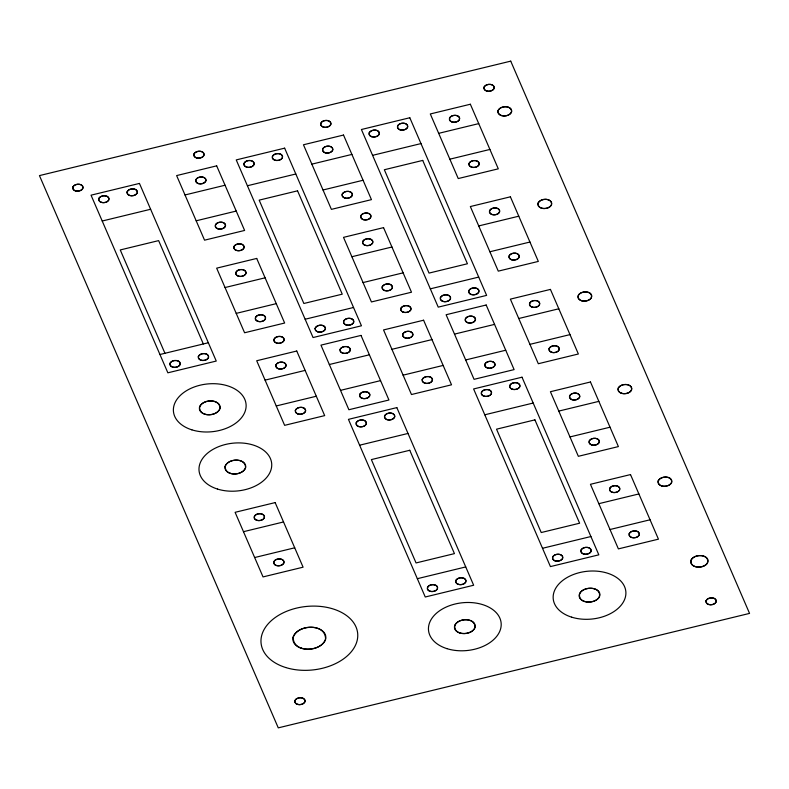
<?xml version="1.0" encoding="UTF-8"?>
<svg xmlns="http://www.w3.org/2000/svg" width="789" height="789" viewBox="0 0 789 789"><rect width="100%" height="100%" fill="white"/><g stroke="black" fill="none" stroke-linecap="round" stroke-linejoin="round"><path stroke-width="1.18" d="M185.001 194.962L225.062 185.228M311.842 164.151L351.894 154.417M438.684 133.341L478.736 123.617M102.215 221.019L150.61 209.263M247.411 185.75L295.816 173.994M372.586 155.344L420.981 143.588M196.175 220.802L236.227 211.067M323.017 189.991L363.068 180.257M449.858 159.181L489.91 149.446M225.043 287.541L265.094 277.817M351.884 256.731L391.936 247.006M478.726 225.93L518.777 216.196M236.217 313.381L276.268 303.647M363.058 282.57L403.11 272.846M489.89 251.76L529.952 242.036M159.94 354.508L208.345 342.751M305.146 319.239L353.541 307.483M430.311 288.843L478.716 277.087M265.074 380.13L305.136 370.396M329.329 364.518L369.39 354.794M391.916 349.32L431.977 339.586M454.503 334.112L494.555 324.387M518.758 318.509L558.809 308.785M276.249 405.96L316.31 396.236M340.503 390.358L380.564 380.623M403.09 375.16L443.142 365.425M465.678 359.952L505.729 350.227M529.932 344.349L569.983 334.615M359.606 445.203L408.012 433.447M484.781 414.797L533.177 403.041M558.799 411.089L598.851 401.364M569.964 436.928L610.025 427.204M243.485 531.697L283.537 521.963M254.66 557.537L294.711 547.803M598.831 503.678L638.883 493.944M610.005 529.518L650.057 519.783M417.342 578.692L465.737 566.936M542.507 548.286L590.912 536.53M203.335 343.965L158.638 240.615L120.253 249.945L164.95 353.294M127.108 191.974C126.98 197.092 135.836 196.816 137.325 192.654C137.464 187.535 128.607 187.821 127.108 191.974M195.731 180.07C195.593 185.188 204.459 184.902 205.949 180.74C206.087 175.631 197.22 175.908 195.731 180.07M198.345 356.687C198.207 361.806 207.073 361.53 208.562 357.368C208.69 352.249 199.834 352.525 198.345 356.687M199.528 407.163C199.262 417.401 216.985 416.839 219.963 408.515C220.239 398.287 202.507 398.849 199.528 407.163M243.939 163.599C243.801 168.718 252.667 168.432 254.157 164.28C254.295 159.161 245.428 159.437 243.939 163.599M235.773 272.649C235.635 277.767 244.501 277.491 245.99 273.329C246.119 268.211 237.262 268.497 235.773 272.649M225.141 466.378C224.865 476.615 242.588 476.043 245.566 467.729C245.843 457.492 228.12 458.054 225.141 466.378M273.911 339.526C273.773 344.645 282.64 344.359 284.129 340.197C284.267 335.078 275.4 335.364 273.911 339.526M295.362 410.448C295.224 415.566 304.09 415.29 305.58 411.128C305.718 406.01 296.851 406.296 295.362 410.448M320.679 123.548C320.541 128.666 329.398 128.38 330.897 124.228C331.025 119.109 322.168 119.386 320.679 123.548M322.573 149.259C322.435 154.378 331.301 154.092 332.79 149.94C332.928 144.821 324.062 145.097 322.573 149.259M315.166 328.313C315.028 333.431 323.894 333.145 325.384 328.993C325.522 323.875 316.655 324.151 315.166 328.313M293.202 637.157C292.768 653.361 320.837 652.464 325.551 639.297C325.985 623.093 297.917 623.981 293.202 637.157M384.509 416.158C384.371 421.277 393.238 420.991 394.727 416.839C394.865 411.72 385.999 411.996 384.509 416.158M402.646 334.428C402.508 339.546 411.375 339.26 412.864 335.098C413.002 329.989 404.136 330.266 402.646 334.428M497.967 110.884C497.79 117.709 509.605 117.334 511.597 111.791C511.775 104.967 499.96 105.341 497.967 110.884M484.781 364.439C484.653 369.558 493.51 369.272 494.999 365.12C495.137 360.001 486.28 360.277 484.781 364.439M569.52 396.206C569.392 401.315 578.248 401.039 579.737 396.877C579.876 391.758 571.019 392.044 569.52 396.206M193.907 154.131C193.295 159.339 202.29 159.279 203.976 155.255C204.588 150.048 195.603 150.107 193.907 154.131M343.609 321.202C342.998 326.409 351.993 326.34 353.679 322.326C354.3 317.119 345.306 317.178 343.609 321.202M397.557 126.082C396.946 131.29 405.931 131.23 407.627 127.207C408.238 121.999 399.244 122.058 397.557 126.082M294.899 700.632C294.287 705.83 303.272 705.77 304.968 701.746C305.58 696.549 296.585 696.608 294.899 700.632M382.241 286.831C381.62 292.038 390.614 291.979 392.311 287.955C392.922 282.748 383.927 282.817 382.241 286.831M422.273 379.42C421.661 384.628 430.646 384.559 432.342 380.545C432.954 375.337 423.969 375.396 422.273 379.42M440.41 297.69C439.798 302.897 448.793 302.828 450.48 298.814C451.091 293.607 442.106 293.666 440.41 297.69M469.041 163.441C468.429 168.649 477.414 168.59 479.11 164.566C479.722 159.358 470.727 159.417 469.041 163.441M454.75 625.519C453.517 635.934 471.497 635.806 474.889 627.768C476.112 617.353 458.133 617.471 454.75 625.519M538.108 203.177C537.289 210.121 549.272 210.032 551.531 204.676C552.349 197.733 540.366 197.812 538.108 203.177M509.753 385.535C509.142 390.742 518.126 390.673 519.823 386.659C520.434 381.452 511.45 381.511 509.753 385.535M552.606 557.133C551.994 562.34 560.989 562.281 562.675 558.257C563.297 553.05 554.302 553.119 552.606 557.133M658.223 480.925C657.405 487.868 669.388 487.789 671.646 482.424C672.465 475.481 660.472 475.56 658.223 480.925M706.096 600.754C705.484 605.962 714.469 605.893 716.165 601.879C716.777 596.671 707.782 596.731 706.096 600.754M72.933 186.904C71.809 192.161 80.942 192.358 82.806 188.472C83.93 183.216 74.807 183.009 72.933 186.904M272.481 156.261C271.357 161.518 280.489 161.725 282.354 157.83C283.478 152.573 274.355 152.376 272.481 156.261M275.972 364.794C274.858 370.051 283.981 370.248 285.855 366.352C286.979 361.096 277.846 360.898 275.972 364.794M342.298 194.025C341.173 199.292 350.296 199.489 352.17 195.593C353.294 190.336 344.172 190.139 342.298 194.025M369.282 132.749C368.157 138.006 377.28 138.213 379.154 134.317C380.278 129.061 371.155 128.863 369.282 132.749M362.782 241.395C361.658 246.651 370.781 246.858 372.655 242.963C373.779 237.706 364.656 237.509 362.782 241.395M273.931 561.571C272.816 566.837 281.939 567.035 283.813 563.139C284.937 557.882 275.805 557.685 273.931 561.571M340.227 349.182C339.112 354.439 348.235 354.646 350.109 350.75C351.233 345.493 342.101 345.286 340.227 349.182M356.303 422.608C355.188 427.865 364.311 428.062 366.185 424.166C367.299 418.91 358.176 418.712 356.303 422.608M400.92 308.272C399.796 313.529 408.929 313.726 410.793 309.84C411.917 304.574 402.794 304.376 400.92 308.272M489.624 210.594C488.499 215.851 497.622 216.048 499.496 212.152C500.62 206.896 491.488 206.698 489.624 210.594M468.883 290.569C467.759 295.836 476.881 296.033 478.755 292.137C479.88 286.88 470.757 286.683 468.883 290.569M549.213 348.393C548.089 353.65 557.212 353.847 559.085 349.951C560.21 344.694 551.087 344.497 549.213 348.393M618.31 388.05C616.811 395.052 628.981 395.328 631.476 390.131C632.975 383.119 620.805 382.852 618.31 388.05M581.079 550.022C579.954 555.278 589.087 555.486 590.951 551.59C592.075 546.333 582.953 546.126 581.079 550.022M579.639 593.594C577.4 604.108 595.656 604.512 599.403 596.731C601.642 586.207 583.387 585.813 579.639 593.594M609.729 488.342C608.615 493.598 617.738 493.796 619.612 489.91C620.726 484.653 611.603 484.446 609.729 488.342M629.287 533.551C628.162 538.818 637.285 539.015 639.159 535.12C640.283 529.863 631.161 529.666 629.287 533.551M99.029 198.207C97.372 203.473 106.633 203.986 108.675 200.209C110.322 194.942 101.061 194.429 99.029 198.207M215.575 224.618C213.927 229.885 223.179 230.398 225.22 226.621C226.867 221.354 217.606 220.841 215.575 224.618M170.256 362.92C168.609 368.187 177.86 368.69 179.902 364.922C181.549 359.656 172.298 359.143 170.256 362.92M234.155 246.276C232.508 251.543 241.769 252.056 243.801 248.279C245.448 243.012 236.197 242.499 234.155 246.276M255.606 317.208C253.959 322.474 263.21 322.977 265.252 319.21C266.899 313.943 257.648 313.43 255.606 317.208M360.997 215.466C359.35 220.733 368.601 221.245 370.643 217.468C372.29 212.202 363.039 211.699 360.997 215.466M254.502 516.144C252.845 521.411 262.106 521.923 264.147 518.146C265.794 512.88 256.533 512.367 254.502 516.144M449.7 117.788C448.053 123.054 457.304 123.567 459.346 119.79C460.993 114.523 451.742 114.01 449.7 117.788M359.902 394.184C358.255 399.451 367.506 399.954 369.548 396.186C371.195 390.92 361.944 390.407 359.902 394.184M484.249 86.81C482.602 92.076 491.853 92.589 493.894 88.812C495.541 83.545 486.28 83.032 484.249 86.81M465.52 318.559C463.873 323.825 473.124 324.338 475.165 320.561C476.812 315.294 467.561 314.791 465.52 318.559M509.29 255.587C507.643 260.853 516.894 261.366 518.935 257.589C520.582 252.322 511.331 251.809 509.29 255.587M481.596 391.985C479.949 397.252 489.2 397.764 491.241 393.987C492.888 388.721 483.627 388.208 481.596 391.985M529.774 302.956C528.127 308.223 537.378 308.736 539.42 304.958C541.067 299.692 531.816 299.179 529.774 302.956M427.648 587.095C426.001 592.371 435.262 592.874 437.293 589.107C438.94 583.83 429.689 583.327 427.648 587.095M456.022 580.211C454.375 585.477 463.626 585.98 465.668 582.213C467.315 576.946 458.064 576.434 456.022 580.211M578.426 295.175C576.226 302.197 588.564 302.877 591.286 297.838C593.486 290.816 581.148 290.135 578.426 295.175M589.363 440.755C587.716 446.022 596.967 446.535 599.009 442.757C600.656 437.491 591.405 436.978 589.363 440.755M691.342 559.667C688.6 568.445 704.025 569.303 707.417 563.011C710.169 554.233 694.744 553.375 691.342 559.667M510.73 61.138L39.45 175.602L278.27 727.862L749.55 613.398L510.73 61.138M139.446 183.423L91.041 195.179L167.86 372.812L216.255 361.056L139.446 183.423M284.642 148.154L236.236 159.911L313.055 337.544L361.451 325.788L284.642 148.154M409.807 117.748L361.411 129.504L438.23 307.138L486.626 295.382L409.807 117.748M216.679 165.848L176.628 175.582L204.558 240.172L244.61 230.447L216.679 165.848M343.521 135.047L303.459 144.772L331.4 209.371L371.451 199.637L343.521 135.047M470.362 104.237L430.301 113.961L458.241 178.561L498.293 168.826L470.362 104.237M297.552 190.82L259.167 200.14L303.864 303.489L342.248 294.169L297.552 190.82M422.726 160.414L384.342 169.743L429.038 273.093L467.423 263.763L422.726 160.414M256.711 258.437L216.659 268.161L244.59 332.761L284.651 323.026L256.711 258.437M383.553 227.626L343.501 237.361L371.432 301.95L411.493 292.216L383.553 227.626M510.394 196.816L470.343 206.55L498.273 271.14L538.325 261.415L510.394 196.816M296.753 351.016L256.701 360.751L284.632 425.34L324.683 415.616L296.753 351.016M361.007 335.414L320.955 345.138L348.886 409.738L388.938 400.003L361.007 335.414M423.594 320.216L383.543 329.94L411.473 394.53L451.525 384.805L423.594 320.216M486.182 305.008L446.12 314.742L474.061 379.331L514.112 369.607L486.182 305.008M550.436 289.405L510.375 299.13L538.315 363.729L578.367 353.995L550.436 289.405M396.837 407.607L348.442 419.363L425.251 596.997L473.656 585.241L396.837 407.607M522.012 377.201L473.607 388.957L550.426 566.591L598.821 554.835L522.012 377.201M590.468 381.984L550.416 391.719L578.347 456.308L618.398 446.584L590.468 381.984M409.757 450.272L371.372 459.592L416.059 562.942L454.444 553.622L409.757 450.272M534.922 419.866L496.537 429.186L541.234 532.536L579.619 523.215L534.922 419.866M275.154 502.593L235.102 512.317L263.033 576.917L303.094 567.183L275.154 502.593M630.51 474.574L590.448 484.298L618.389 548.888L658.44 539.163L630.51 474.574M451.969 121.93A5.217 3.432 -5.9 0 0 459.721 118.449A5.217 3.432 -5.9 0 0 451.88 115.983A5.217 3.432 -5.9 0 0 451.969 121.93M471.526 167.15A5.217 3.432 -5.9 0 0 479.268 163.668A5.217 3.432 -5.9 0 0 471.428 161.203A5.217 3.432 -5.9 0 0 471.526 167.15M501.38 115.529A6.953 4.566 -5.9 0 0 511.716 110.884A6.953 4.566 -5.9 0 0 501.252 107.6A6.953 4.566 -5.9 0 0 501.38 115.529M486.517 90.952A5.217 3.432 -5.9 0 0 494.269 87.471A5.217 3.432 -5.9 0 0 486.428 85.005A5.217 3.432 -5.9 0 0 486.517 90.952M541.412 208.118A6.953 4.566 -5.9 0 0 551.748 203.473A6.953 4.566 -5.9 0 0 541.293 200.179A6.953 4.566 -5.9 0 0 541.412 208.118M492.001 214.519A5.217 3.432 -5.9 0 0 499.753 211.038A5.217 3.432 -5.9 0 0 491.912 208.572A5.217 3.432 -5.9 0 0 492.001 214.519M511.558 259.729A5.217 3.432 -5.9 0 0 519.31 256.247A5.217 3.432 -5.9 0 0 511.469 253.782A5.217 3.432 -5.9 0 0 511.558 259.729M581.454 300.698A6.953 4.566 -5.9 0 0 591.789 296.053A6.953 4.566 -5.9 0 0 581.335 292.768A6.953 4.566 -5.9 0 0 581.454 300.698M532.042 307.099A5.217 3.432 -5.9 0 0 539.794 303.617A5.217 3.432 -5.9 0 0 531.954 301.151A5.217 3.432 -5.9 0 0 532.042 307.099M551.6 352.318A5.217 3.432 -5.9 0 0 559.342 348.837A5.217 3.432 -5.9 0 0 551.501 346.371A5.217 3.432 -5.9 0 0 551.6 352.318M621.495 393.277A6.953 4.566 -5.9 0 0 631.821 388.642A6.953 4.566 -5.9 0 0 621.367 385.348A6.953 4.566 -5.9 0 0 621.495 393.277M572.084 399.688A5.217 3.432 -5.9 0 0 579.826 396.196A5.217 3.432 -5.9 0 0 571.986 393.731A5.217 3.432 -5.9 0 0 572.084 399.688M591.632 444.897A5.217 3.432 -5.9 0 0 599.384 441.416A5.217 3.432 -5.9 0 0 591.543 438.95A5.217 3.432 -5.9 0 0 591.632 444.897M612.116 492.267A5.217 3.432 -5.9 0 0 619.868 488.786A5.217 3.432 -5.9 0 0 612.027 486.32A5.217 3.432 -5.9 0 0 612.116 492.267M631.673 537.487A5.217 3.432 -5.9 0 0 639.425 533.995A5.217 3.432 -5.9 0 0 631.575 531.53A5.217 3.432 -5.9 0 0 631.673 537.487M661.527 485.866A6.953 4.566 -5.9 0 0 671.863 481.221A6.953 4.566 -5.9 0 0 661.409 477.937A6.953 4.566 -5.9 0 0 661.527 485.866M695.129 566.581A8.689 5.71 -5.9 0 0 708.049 560.772A8.689 5.71 -5.9 0 0 694.971 556.659A8.689 5.71 -5.9 0 0 695.129 566.581M708.581 604.453A5.217 3.432 -5.9 0 0 716.323 600.971A5.217 3.432 -5.9 0 0 708.483 598.506A5.217 3.432 -5.9 0 0 708.581 604.453M583.466 553.947A5.217 3.432 -5.9 0 0 591.217 550.466A5.217 3.432 -5.9 0 0 583.377 548A5.217 3.432 -5.9 0 0 583.466 553.947M555.091 560.841A5.217 3.432 -5.9 0 0 562.843 557.359A5.217 3.432 -5.9 0 0 555.002 554.894A5.217 3.432 -5.9 0 0 555.091 560.841M584.412 601.445A10.425 6.854 -5.9 0 0 599.916 594.482A10.425 6.854 -5.9 0 0 584.235 589.551A10.425 6.854 -5.9 0 0 584.412 601.445M458.291 584.353A5.217 3.432 -5.9 0 0 466.043 580.872A5.217 3.432 -5.9 0 0 458.202 578.406A5.217 3.432 -5.9 0 0 458.291 584.353M429.916 591.247A5.217 3.432 -5.9 0 0 437.668 587.766A5.217 3.432 -5.9 0 0 429.827 585.3A5.217 3.432 -5.9 0 0 429.916 591.247M459.711 632.926A10.425 6.854 -5.9 0 0 475.215 625.963A10.425 6.854 -5.9 0 0 459.523 621.032A10.425 6.854 -5.9 0 0 459.711 632.926M301.29 648.183A16.51 10.849 -5.9 0 0 325.837 637.147A16.51 10.849 -5.9 0 0 301.003 629.346A16.51 10.849 -5.9 0 0 301.29 648.183M297.374 704.33A5.217 3.432 -5.9 0 0 305.126 700.849A5.217 3.432 -5.9 0 0 297.285 698.383A5.217 3.432 -5.9 0 0 297.374 704.33M230.25 473.341A10.425 6.854 -5.9 0 0 245.744 466.378A10.425 6.854 -5.9 0 0 230.063 461.447A10.425 6.854 -5.9 0 0 230.25 473.341M256.77 520.286A5.217 3.432 -5.9 0 0 264.522 516.805A5.217 3.432 -5.9 0 0 256.672 514.339A5.217 3.432 -5.9 0 0 256.77 520.286M276.318 565.506A5.217 3.432 -5.9 0 0 284.07 562.024A5.217 3.432 -5.9 0 0 276.229 559.549A5.217 3.432 -5.9 0 0 276.318 565.506M200.899 360.169A5.217 3.432 -5.9 0 0 208.651 356.687A5.217 3.432 -5.9 0 0 200.8 354.222A5.217 3.432 -5.9 0 0 200.899 360.169M172.525 367.063A5.217 3.432 -5.9 0 0 180.277 363.581A5.217 3.432 -5.9 0 0 172.436 361.115A5.217 3.432 -5.9 0 0 172.525 367.063M204.647 414.126A10.425 6.854 -5.9 0 0 220.141 407.163A10.425 6.854 -5.9 0 0 204.459 402.232A10.425 6.854 -5.9 0 0 204.647 414.126M75.32 190.83A5.217 3.432 -5.9 0 0 83.072 187.348A5.217 3.432 -5.9 0 0 75.221 184.882A5.217 3.432 -5.9 0 0 75.32 190.83M101.298 202.349A5.217 3.432 -5.9 0 0 109.05 198.867A5.217 3.432 -5.9 0 0 101.199 196.402A5.217 3.432 -5.9 0 0 101.298 202.349M129.672 195.455A5.217 3.432 -5.9 0 0 137.414 191.974A5.217 3.432 -5.9 0 0 129.574 189.508A5.217 3.432 -5.9 0 0 129.672 195.455M196.392 157.839A5.217 3.432 -5.9 0 0 204.144 154.358A5.217 3.432 -5.9 0 0 196.303 151.892A5.217 3.432 -5.9 0 0 196.392 157.839M198.286 183.551A5.217 3.432 -5.9 0 0 206.037 180.07A5.217 3.432 -5.9 0 0 198.197 177.604A5.217 3.432 -5.9 0 0 198.286 183.551M217.843 228.761A5.217 3.432 -5.9 0 0 225.595 225.279A5.217 3.432 -5.9 0 0 217.744 222.814A5.217 3.432 -5.9 0 0 217.843 228.761M246.493 167.081A5.217 3.432 -5.9 0 0 254.245 163.599A5.217 3.432 -5.9 0 0 246.405 161.134A5.217 3.432 -5.9 0 0 246.493 167.081M274.868 160.187A5.217 3.432 -5.9 0 0 282.62 156.705A5.217 3.432 -5.9 0 0 274.779 154.24A5.217 3.432 -5.9 0 0 274.868 160.187M323.234 127.029A5.217 3.432 -5.9 0 0 330.986 123.548A5.217 3.432 -5.9 0 0 323.135 121.082A5.217 3.432 -5.9 0 0 323.234 127.029M325.127 152.741A5.217 3.432 -5.9 0 0 332.879 149.259A5.217 3.432 -5.9 0 0 325.038 146.793A5.217 3.432 -5.9 0 0 325.127 152.741M344.685 197.96A5.217 3.432 -5.9 0 0 352.436 194.479A5.217 3.432 -5.9 0 0 344.586 192.003A5.217 3.432 -5.9 0 0 344.685 197.96M371.668 136.675A5.217 3.432 -5.9 0 0 379.42 133.193A5.217 3.432 -5.9 0 0 371.57 130.727A5.217 3.432 -5.9 0 0 371.668 136.675M400.033 129.79A5.217 3.432 -5.9 0 0 407.785 126.309A5.217 3.432 -5.9 0 0 399.944 123.843A5.217 3.432 -5.9 0 0 400.033 129.79M471.27 294.504A5.217 3.432 -5.9 0 0 479.022 291.023A5.217 3.432 -5.9 0 0 471.171 288.547A5.217 3.432 -5.9 0 0 471.27 294.504M442.895 301.388A5.217 3.432 -5.9 0 0 450.647 297.907A5.217 3.432 -5.9 0 0 442.807 295.441A5.217 3.432 -5.9 0 0 442.895 301.388M403.307 312.197A5.217 3.432 -5.9 0 0 411.059 308.716A5.217 3.432 -5.9 0 0 403.209 306.25A5.217 3.432 -5.9 0 0 403.307 312.197M405.201 337.909A5.217 3.432 -5.9 0 0 412.953 334.428A5.217 3.432 -5.9 0 0 405.112 331.962A5.217 3.432 -5.9 0 0 405.201 337.909M467.788 322.711A5.217 3.432 -5.9 0 0 475.54 319.22A5.217 3.432 -5.9 0 0 467.699 316.754A5.217 3.432 -5.9 0 0 467.788 322.711M487.346 367.921A5.217 3.432 -5.9 0 0 495.088 364.439A5.217 3.432 -5.9 0 0 487.247 361.973A5.217 3.432 -5.9 0 0 487.346 367.921M424.758 383.119A5.217 3.432 -5.9 0 0 432.51 379.637A5.217 3.432 -5.9 0 0 424.66 377.172A5.217 3.432 -5.9 0 0 424.758 383.119M483.864 396.127A5.217 3.432 -5.9 0 0 491.616 392.646A5.217 3.432 -5.9 0 0 483.775 390.18A5.217 3.432 -5.9 0 0 483.864 396.127M512.239 389.233A5.217 3.432 -5.9 0 0 519.981 385.752A5.217 3.432 -5.9 0 0 512.14 383.286A5.217 3.432 -5.9 0 0 512.239 389.233M346.095 324.9A5.217 3.432 -5.9 0 0 353.847 321.419A5.217 3.432 -5.9 0 0 346.006 318.953A5.217 3.432 -5.9 0 0 346.095 324.9M317.72 331.794A5.217 3.432 -5.9 0 0 325.472 328.313A5.217 3.432 -5.9 0 0 317.632 325.847A5.217 3.432 -5.9 0 0 317.72 331.794M276.466 343.008A5.217 3.432 -5.9 0 0 284.218 339.526A5.217 3.432 -5.9 0 0 276.377 337.061A5.217 3.432 -5.9 0 0 276.466 343.008M278.359 368.719A5.217 3.432 -5.9 0 0 286.111 365.238A5.217 3.432 -5.9 0 0 278.27 362.772A5.217 3.432 -5.9 0 0 278.359 368.719M342.613 353.107A5.217 3.432 -5.9 0 0 350.365 349.626A5.217 3.432 -5.9 0 0 342.525 347.16A5.217 3.432 -5.9 0 0 342.613 353.107M362.171 398.327A5.217 3.432 -5.9 0 0 369.923 394.845A5.217 3.432 -5.9 0 0 362.082 392.38A5.217 3.432 -5.9 0 0 362.171 398.327M297.917 413.929A5.217 3.432 -5.9 0 0 305.668 410.448A5.217 3.432 -5.9 0 0 297.828 407.982A5.217 3.432 -5.9 0 0 297.917 413.929M358.689 426.533A5.217 3.432 -5.9 0 0 366.441 423.052A5.217 3.432 -5.9 0 0 358.601 420.586A5.217 3.432 -5.9 0 0 358.689 426.533M387.064 419.64A5.217 3.432 -5.9 0 0 394.816 416.158A5.217 3.432 -5.9 0 0 386.975 413.692A5.217 3.432 -5.9 0 0 387.064 419.64M236.424 250.419A5.217 3.432 -5.9 0 0 244.176 246.937A5.217 3.432 -5.9 0 0 236.335 244.472A5.217 3.432 -5.9 0 0 236.424 250.419M238.327 276.13A5.217 3.432 -5.9 0 0 246.079 272.649A5.217 3.432 -5.9 0 0 238.229 270.183A5.217 3.432 -5.9 0 0 238.327 276.13M257.875 321.35A5.217 3.432 -5.9 0 0 265.627 317.868A5.217 3.432 -5.9 0 0 257.786 315.403A5.217 3.432 -5.9 0 0 257.875 321.35M363.265 219.618A5.217 3.432 -5.9 0 0 371.017 216.127A5.217 3.432 -5.9 0 0 363.177 213.661A5.217 3.432 -5.9 0 0 363.265 219.618M365.169 245.32A5.217 3.432 -5.9 0 0 372.921 241.838A5.217 3.432 -5.9 0 0 365.07 239.373A5.217 3.432 -5.9 0 0 365.169 245.32M384.716 290.539A5.217 3.432 -5.9 0 0 392.468 287.058A5.217 3.432 -5.9 0 0 384.628 284.592A5.217 3.432 -5.9 0 0 384.716 290.539M446.949 648.647A36.491 23.995 -5.9 0 0 501.202 624.267A36.491 23.995 -5.9 0 0 446.298 607.007A36.491 23.995 -5.9 0 0 446.949 648.647M571.65 617.166A36.491 23.995 -5.9 0 0 625.904 592.786A36.491 23.995 -5.9 0 0 571.009 575.526A36.491 23.995 -5.9 0 0 571.65 617.166M191.875 429.847A36.491 23.995 -5.9 0 0 246.129 405.467A36.491 23.995 -5.9 0 0 191.234 388.208A36.491 23.995 -5.9 0 0 191.875 429.847M217.488 489.062A36.491 23.995 -5.9 0 0 271.741 464.682A36.491 23.995 -5.9 0 0 216.837 447.422A36.491 23.995 -5.9 0 0 217.488 489.062M285.608 667.494A48.543 31.905 -5.9 0 0 357.762 635.066A48.543 31.905 -5.9 0 0 284.75 612.106A48.543 31.905 -5.9 0 0 285.608 667.494"/></g></svg>
